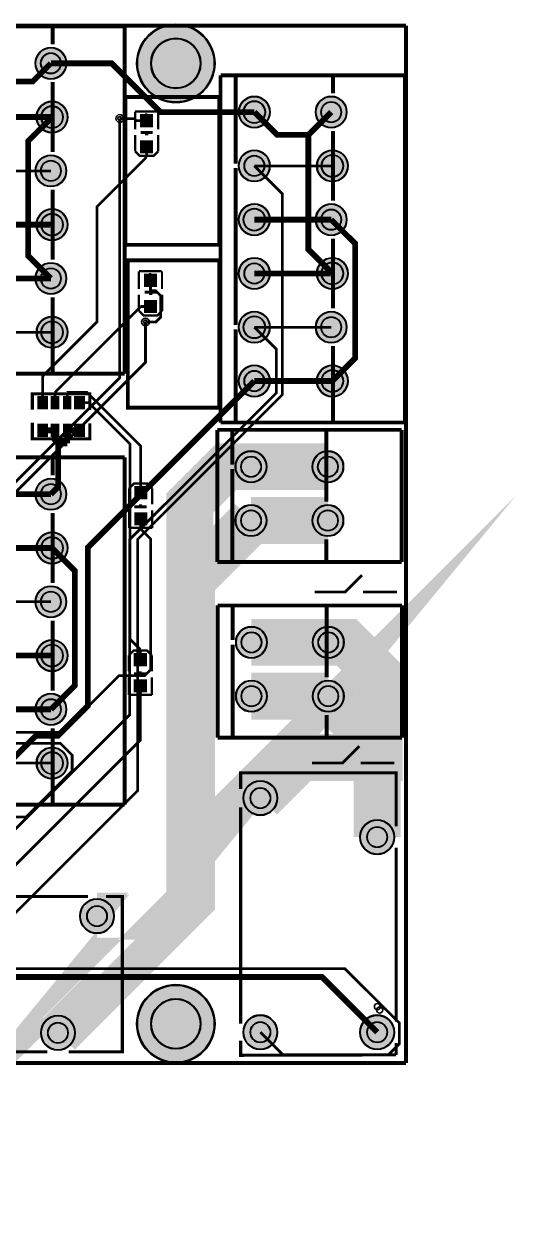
# Model space of a CAD drawing. Header units: millimetres. Extents: x 0.5 to 82.8, y -211.8 to -134.4.
# Drawn here: x 50.8 to 82.8, y -211.8 to -134.4 of the extents above; entities that cross this region are included whole.
import ezdxf

# ---------------------------------------------------------------- set-up
doc = ezdxf.new("R2010")
doc.units = ezdxf.units.MM
for name, color, linetype, true_color in [('BoardOutLine', 7, 'Continuous', 0xff00ff), ('BottomLayer', 7, 'Continuous', 0x0000ff), ('BottomSolderMaskLayer', 7, 'Continuous', 0xaa00ff), ('Document', 7, 'Continuous', 0xffffff), ('Hole', 7, 'Continuous', 0x222222), ('Multi-Layer', 7, 'Continuous', 0xc0c0c0), ('TopLayer', 7, 'Continuous', 0xff0000), ('TopPasteMaskLayer', 7, 'Continuous', 0x808080), ('TopSilkLayer', 7, 'Continuous', 0xffcc00), ('TopSolderMaskLayer', 7, 'Continuous', 0x800080)]:
    doc.layers.add(name, color=color, linetype=linetype, true_color=true_color)

msp = doc.modelspace()

# ---------------------------------------------------------------- hatches: boundary and pattern name
at = {"layer": 'BottomSolderMaskLayer'}
for points in [[(58.12560325120637, -136.97459994919996, 1), (63.22720345440678, -136.97459994919996, 1)], [(51.52349504699026, -136.97002794005596, 1), (53.574295148590465, -136.97002794005596, 1)], [(64.76073152146313, -140.14503429006868, 1), (66.81153162306333, -140.14503429006868, 1)], [(69.76073152146313, -140.14503429006868, 1), (71.81153162306333, -140.14503429006868, 1)], [(51.6035052070103, -140.47015494030995, 1), (53.6543053086105, -140.47015494030995, 1)], [(51.52349504699026, -143.97002794005596, 1), (53.574295148590465, -143.97002794005596, 1)], [(64.76073152146313, -143.64490728981468, 1), (66.81153162306333, -143.64490728981468, 1)], [(69.8407416814834, -143.64516129032268, 1), (71.8915417830836, -143.64516129032268, 1)], [(64.76073152146313, -147.14503429006868, 1), (66.81153162306333, -147.14503429006868, 1)], [(69.76073152146313, -147.14503429006868, 1), (71.81153162306333, -147.14503429006868, 1)], [(51.6035052070103, -147.47015494030995, 1), (53.6543053086105, -147.47015494030995, 1)], [(51.52349504699026, -150.97002794005596, 1), (53.574295148590465, -150.97002794005596, 1)], [(64.76073152146313, -150.64490728981468, 1), (66.81153162306333, -150.64490728981468, 1)], [(69.8407416814834, -150.64516129032268, 1), (71.8915417830836, -150.64516129032268, 1)], [(64.76073152146313, -154.14503429006868, 1), (66.81153162306333, -154.14503429006868, 1)], [(69.76073152146313, -154.14503429006868, 1), (71.81153162306333, -154.14503429006868, 1)], [(51.6035052070103, -154.47015494030995, 1), (53.6543053086105, -154.47015494030995, 1)], [(64.76073152146313, -157.64516129032268, 1), (66.81153162306333, -157.64516129032268, 1)], [(69.8407416814834, -157.64516129032268, 1), (71.8915417830836, -157.64516129032268, 1)], [(64.54686309372636, -163.223266446533, 1), (66.59766319532656, -163.223266446533, 1)], [(69.54686309372613, -163.223266446533, 1), (71.59766319532633, -163.223266446533, 1)], [(51.52349504699026, -165.01168402336805, 1), (53.574295148590465, -165.01168402336805, 1)], [(64.54686309372636, -166.723393446787, 1), (66.59766319532656, -166.723393446787, 1)], [(69.54686309372613, -166.723393446787, 1), (71.59766319532633, -166.723393446787, 1)], [(51.6035052070103, -168.51181102362216, 1), (53.6543053086105, -168.51181102362216, 1)], [(51.52349504699026, -172.01168402336816, 1), (53.574295148590465, -172.01168402336816, 1)], [(64.57226314452618, -174.6532893065787, 1), (66.62306324612638, -174.6532893065787, 1)], [(69.5722631445264, -174.6532893065787, 1), (71.6230632461266, -174.6532893065787, 1)], [(51.6035052070103, -175.51181102362204, 1), (53.6543053086105, -175.51181102362204, 1)], [(64.57226314452618, -178.1534163068327, 1), (66.62306324612638, -178.1534163068327, 1)], [(69.5722631445264, -178.1534163068327, 1), (71.6230632461266, -178.1534163068327, 1)], [(51.52349504699026, -179.01168402336805, 1), (53.574295148590465, -179.01168402336805, 1)], [(51.6035052070103, -182.51181102362204, 1), (53.6543053086105, -182.51181102362204, 1)], [(65.05203835407679, -184.78536957073914, 1), (67.30203835407679, -184.78536957073914, 1)], [(72.65224155448323, -187.32537465074927, 1), (74.90224155448323, -187.32537465074927, 1)], [(54.42491109982211, -192.46609093218206, 1), (56.67491109982211, -192.46609093218206, 1)], [(58.12560325120637, -199.47447294894607, 1), (63.22720345440678, -199.47447294894607, 1)], [(65.05203835407679, -200.02540005080016, 1), (67.30203835407679, -200.02540005080016, 1)], [(72.65224155448323, -200.02540005080016, 1), (74.90224155448323, -200.02540005080016, 1)], [(51.88490601981198, -200.06629413258827, 1), (54.13490601981198, -200.06629413258827, 1)]]:
    msp.add_hatch(color=256, dxfattribs=at).paths.add_polyline_path(points)
at = {"layer": 'Document'}
for points in [[(59.05087630175262, -140.61892303784612), (58.3904749809501, -140.61892303784612), (58.3904749809501, -140.46652273304562), (59.05087630175262, -140.46652273304562)], [(58.67411734823463, -140.8940817881636), (58.67411734823463, -140.23368046736095), (58.82651765303535, -140.23368046736095), (58.82651765303535, -140.8940817881636)], [(58.726085852171764, -142.74782829565663), (58.726085852171764, -142.087426974854), (58.878486156972485, -142.087426974854), (58.878486156972485, -142.74782829565663)], [(59.30487680975352, -151.00754381508773), (58.644475488951, -151.00754381508773), (58.644475488951, -150.85514351028712), (59.30487680975352, -150.85514351028712)], [(58.92811785623576, -151.2827025654052), (58.92811785623576, -150.62230124460257), (59.08051816103648, -150.62230124460257), (59.08051816103648, -151.2827025654052)], [(58.98008636017266, -153.13644907289824), (58.98008636017266, -152.4760477520956), (59.132486664973385, -152.4760477520956), (59.132486664973385, -153.13644907289824)], [(58.44434848869696, -164.56738633477278), (58.44434848869696, -165.2277876555754), (58.29194818389624, -165.2277876555754), (58.29194818389624, -164.56738633477278)], [(58.1195580391161, -166.6962915925833), (58.77995935991862, -166.6962915925833), (58.77995935991862, -166.8486918973839), (58.1195580391161, -166.8486918973839)], [(58.49631699263409, -166.4211328422657), (58.49631699263409, -167.08153416306845), (58.34391668783337, -167.08153416306845), (58.34391668783337, -166.4211328422657)], [(58.418948437896915, -175.43860807721614), (58.418948437896915, -176.0990093980189), (58.26654813309642, -176.0990093980189), (58.26654813309642, -175.43860807721614)], [(58.094157988316056, -177.56751333502666), (58.754559309118804, -177.56751333502666), (58.754559309118804, -177.71991363982738), (58.094157988316056, -177.71991363982738)], [(58.47091694183382, -177.2923545847093), (58.47091694183382, -177.95275590551182), (58.318516637033326, -177.95275590551182), (58.318516637033326, -177.2923545847093)]]:
    msp.add_hatch(color=256, dxfattribs=at).paths.add_polyline_path(points)
at = {"layer": 'Multi-Layer'}
for points in [[(51.548895097790364, -136.97002794005596, 1), (53.548895097790364, -136.97002794005596, 1)], [(64.78613157226323, -140.14503429006868, 1), (66.78613157226323, -140.14503429006868, 1)], [(69.78613157226323, -140.14503429006868, 1), (71.78613157226323, -140.14503429006868, 1)], [(51.6289052578104, -140.47015494030995, 1), (53.6289052578104, -140.47015494030995, 1)], [(51.548895097790364, -143.97002794005596, 1), (53.548895097790364, -143.97002794005596, 1)], [(64.78613157226323, -143.64490728981468, 1), (66.78613157226323, -143.64490728981468, 1)], [(69.8661417322835, -143.64516129032268, 1), (71.8661417322835, -143.64516129032268, 1)], [(64.78613157226323, -147.14503429006868, 1), (66.78613157226323, -147.14503429006868, 1)], [(69.78613157226323, -147.14503429006868, 1), (71.78613157226323, -147.14503429006868, 1)], [(51.6289052578104, -147.47015494030995, 1), (53.6289052578104, -147.47015494030995, 1)], [(51.548895097790364, -150.97002794005596, 1), (53.548895097790364, -150.97002794005596, 1)], [(64.78613157226323, -150.64490728981468, 1), (66.78613157226323, -150.64490728981468, 1)], [(69.8661417322835, -150.64516129032268, 1), (71.8661417322835, -150.64516129032268, 1)], [(64.78613157226323, -154.14503429006868, 1), (66.78613157226323, -154.14503429006868, 1)], [(69.78613157226323, -154.14503429006868, 1), (71.78613157226323, -154.14503429006868, 1)], [(51.6289052578104, -154.47015494030995, 1), (53.6289052578104, -154.47015494030995, 1)], [(64.78613157226323, -157.64516129032268, 1), (66.78613157226323, -157.64516129032268, 1)], [(69.8661417322835, -157.64516129032268, 1), (71.8661417322835, -157.64516129032268, 1)], [(64.57226314452646, -163.223266446533, 1), (66.57226314452646, -163.223266446533, 1)], [(69.57226314452623, -163.223266446533, 1), (71.57226314452623, -163.223266446533, 1)], [(51.548895097790364, -165.01168402336805, 1), (53.548895097790364, -165.01168402336805, 1)], [(64.57226314452646, -166.723393446787, 1), (66.57226314452646, -166.723393446787, 1)], [(69.57226314452623, -166.723393446787, 1), (71.57226314452623, -166.723393446787, 1)], [(51.6289052578104, -168.51181102362216, 1), (53.6289052578104, -168.51181102362216, 1)], [(51.548895097790364, -172.01168402336816, 1), (53.548895097790364, -172.01168402336816, 1)], [(64.59766319532628, -174.6532893065787, 1), (66.59766319532628, -174.6532893065787, 1)], [(69.5976631953265, -174.6532893065787, 1), (71.5976631953265, -174.6532893065787, 1)], [(51.6289052578104, -175.51181102362204, 1), (53.6289052578104, -175.51181102362204, 1)], [(64.59766319532628, -178.1534163068327, 1), (66.59766319532628, -178.1534163068327, 1)], [(69.5976631953265, -178.1534163068327, 1), (71.5976631953265, -178.1534163068327, 1)], [(51.548895097790364, -179.01168402336805, 1), (53.548895097790364, -179.01168402336805, 1)], [(51.6289052578104, -182.51181102362204, 1), (53.6289052578104, -182.51181102362204, 1)], [(65.07703835407679, -184.78536957073914, 1), (67.27703835407678, -184.78536957073914, 1)], [(72.67724155448323, -187.32537465074927, 1), (74.87724155448322, -187.32537465074927, 1)], [(54.44991109982211, -192.46609093218206, 1), (56.64991109982211, -192.46609093218206, 1)], [(65.07703835407679, -200.02540005080016, 1), (67.27703835407678, -200.02540005080016, 1)], [(72.67724155448323, -200.02540005080016, 1), (74.87724155448322, -200.02540005080016, 1)], [(51.90990601981198, -200.06629413258827, 1), (54.10990601981198, -200.06629413258827, 1)]]:
    msp.add_hatch(color=256, dxfattribs=at).paths.add_polyline_path(points)
at = {"layer": 'TopLayer'}
for points in [[(59.17571755143513, -141.1035814071629), (58.37571755143517, -141.1035814071629), (58.37571755143517, -140.30358140716282), (59.17571755143513, -140.30358140716282)], [(59.17571755143513, -142.80538481076974), (58.37571755143517, -142.80538481076974), (58.37571755143517, -142.00538481076978), (59.17571755143513, -142.00538481076978)], [(59.42971805943603, -151.4922021844044), (58.6297180594363, -151.4922021844044), (58.6297180594363, -150.69220218440444), (59.42971805943603, -150.69220218440444)], [(59.42971805943603, -153.19400558801124), (58.6297180594363, -153.19400558801124), (58.6297180594363, -152.39400558801117), (59.42971805943603, -152.39400558801117)], [(51.68821437642873, -158.65415290830583), (52.338201676403514, -158.65415290830583), (52.338201676403514, -159.4541529083059), (51.68821437642873, -159.4541529083059)], [(52.56304292608593, -158.65415290830583), (53.06306832613677, -158.65415290830583), (53.06306832613677, -159.4541529083059), (52.56304292608593, -159.4541529083059)], [(53.363144526289034, -158.65415290830583), (53.86316992633988, -158.65415290830583), (53.86316992633988, -159.4541529083059), (53.363144526289034, -159.4541529083059)], [(54.08801117602229, -158.65415290830583), (54.73799847599685, -158.65415290830583), (54.73799847599685, -159.4541529083059), (54.08801117602229, -159.4541529083059)], [(51.68821437642873, -160.45410210820432), (52.338201676403514, -160.45410210820432), (52.338201676403514, -161.25410210820428), (51.68821437642873, -161.25410210820428)], [(52.56304292608593, -160.45410210820432), (53.06306832613677, -160.45410210820432), (53.06306832613677, -161.25410210820428), (52.56304292608593, -161.25410210820428)], [(53.363144526289034, -160.45410210820432), (53.86316992633988, -160.45410210820432), (53.86316992633988, -161.25410210820428), (53.363144526289034, -161.25410210820428)], [(54.08801117602229, -160.45410210820432), (54.73799847599685, -160.45410210820432), (54.73799847599685, -161.25410210820428), (54.08801117602229, -161.25410210820428)], [(57.994716789433596, -164.50982981965979), (58.79471678943355, -164.50982981965979), (58.79471678943355, -165.30982981965963), (57.994716789433596, -165.30982981965963)], [(57.994716789433596, -166.21163322326652), (58.79471678943355, -166.21163322326652), (58.79471678943355, -167.01163322326659), (57.994716789433596, -167.01163322326659)], [(57.96931673863355, -175.38105156210315), (58.769316738633506, -175.38105156210315), (58.769316738633506, -176.18105156210322), (57.96931673863355, -176.18105156210322)], [(57.96931673863355, -177.08285496571), (58.769316738633506, -177.08285496571), (58.769316738633506, -177.88285496570995), (57.96931673863355, -177.88285496570995)]]:
    msp.add_hatch(color=256, dxfattribs=at).paths.add_polyline_path(points)
at = {"layer": 'TopPasteMaskLayer'}
for points in [[(59.17571755143513, -141.1035814071629), (58.37571755143517, -141.1035814071629), (58.37571755143517, -140.30358140716282), (59.17571755143513, -140.30358140716282)], [(59.17571755143513, -142.80538481076974), (58.37571755143517, -142.80538481076974), (58.37571755143517, -142.00538481076978), (59.17571755143513, -142.00538481076978)], [(59.42971805943603, -151.4922021844044), (58.6297180594363, -151.4922021844044), (58.6297180594363, -150.69220218440444), (59.42971805943603, -150.69220218440444)], [(59.42971805943603, -153.19400558801124), (58.6297180594363, -153.19400558801124), (58.6297180594363, -152.39400558801117), (59.42971805943603, -152.39400558801117)], [(51.68821437642873, -158.65415290830583), (52.338201676403514, -158.65415290830583), (52.338201676403514, -159.4541529083059), (51.68821437642873, -159.4541529083059)], [(52.56304292608593, -158.65415290830583), (53.06306832613677, -158.65415290830583), (53.06306832613677, -159.4541529083059), (52.56304292608593, -159.4541529083059)], [(53.363144526289034, -158.65415290830583), (53.86316992633988, -158.65415290830583), (53.86316992633988, -159.4541529083059), (53.363144526289034, -159.4541529083059)], [(54.08801117602229, -158.65415290830583), (54.73799847599685, -158.65415290830583), (54.73799847599685, -159.4541529083059), (54.08801117602229, -159.4541529083059)], [(51.68821437642873, -160.45410210820432), (52.338201676403514, -160.45410210820432), (52.338201676403514, -161.25410210820428), (51.68821437642873, -161.25410210820428)], [(52.56304292608593, -160.45410210820432), (53.06306832613677, -160.45410210820432), (53.06306832613677, -161.25410210820428), (52.56304292608593, -161.25410210820428)], [(53.363144526289034, -160.45410210820432), (53.86316992633988, -160.45410210820432), (53.86316992633988, -161.25410210820428), (53.363144526289034, -161.25410210820428)], [(54.08801117602229, -160.45410210820432), (54.73799847599685, -160.45410210820432), (54.73799847599685, -161.25410210820428), (54.08801117602229, -161.25410210820428)], [(57.994716789433596, -164.50982981965979), (58.79471678943355, -164.50982981965979), (58.79471678943355, -165.30982981965963), (57.994716789433596, -165.30982981965963)], [(57.994716789433596, -166.21163322326652), (58.79471678943355, -166.21163322326652), (58.79471678943355, -167.01163322326659), (57.994716789433596, -167.01163322326659)], [(57.96931673863355, -175.38105156210315), (58.769316738633506, -175.38105156210315), (58.769316738633506, -176.18105156210322), (57.96931673863355, -176.18105156210322)], [(57.96931673863355, -177.08285496571), (58.769316738633506, -177.08285496571), (58.769316738633506, -177.88285496570995), (57.96931673863355, -177.88285496570995)]]:
    msp.add_hatch(color=256, dxfattribs=at).paths.add_polyline_path(points)
at = {"layer": 'TopSolderMaskLayer'}
for points in [[(58.12560325120637, -136.97459994919996, 1), (63.22720345440678, -136.97459994919996, 1)], [(51.52349504699026, -136.97002794005596, 1), (53.574295148590465, -136.97002794005596, 1)], [(64.76073152146313, -140.14503429006868, 1), (66.81153162306333, -140.14503429006868, 1)], [(69.76073152146313, -140.14503429006868, 1), (71.81153162306333, -140.14503429006868, 1)], [(51.6035052070103, -140.47015494030995, 1), (53.6543053086105, -140.47015494030995, 1)], [(59.2011176022354, -141.12898145796305), (58.3503175006349, -141.12898145796305), (58.3503175006349, -140.27818135636278), (59.2011176022354, -140.27818135636278)], [(59.2011176022354, -142.83078486156978), (58.3503175006349, -142.83078486156978), (58.3503175006349, -141.97998475996962), (59.2011176022354, -141.97998475996962)], [(51.52349504699026, -143.97002794005596, 1), (53.574295148590465, -143.97002794005596, 1)], [(64.76073152146313, -143.64490728981468, 1), (66.81153162306333, -143.64490728981468, 1)], [(69.8407416814834, -143.64516129032268, 1), (71.8915417830836, -143.64516129032268, 1)], [(64.76073152146313, -147.14503429006868, 1), (66.81153162306333, -147.14503429006868, 1)], [(69.76073152146313, -147.14503429006868, 1), (71.81153162306333, -147.14503429006868, 1)], [(51.6035052070103, -147.47015494030995, 1), (53.6543053086105, -147.47015494030995, 1)], [(51.52349504699026, -150.97002794005596, 1), (53.574295148590465, -150.97002794005596, 1)], [(64.76073152146313, -150.64490728981468, 1), (66.81153162306333, -150.64490728981468, 1)], [(69.8407416814834, -150.64516129032268, 1), (71.8915417830836, -150.64516129032268, 1)], [(59.4551181102363, -151.51760223520444), (58.60431800863603, -151.51760223520444), (58.60431800863603, -150.6668021336044), (59.4551181102363, -150.6668021336044)], [(59.4551181102363, -153.2194056388114), (58.60431800863603, -153.2194056388114), (58.60431800863603, -152.36860553721112), (59.4551181102363, -152.36860553721112)], [(64.76073152146313, -154.14503429006868, 1), (66.81153162306333, -154.14503429006868, 1)], [(69.76073152146313, -154.14503429006868, 1), (71.81153162306333, -154.14503429006868, 1)], [(51.6035052070103, -154.47015494030995, 1), (53.6543053086105, -154.47015494030995, 1)], [(64.76073152146313, -157.64516129032268, 1), (66.81153162306333, -157.64516129032268, 1)], [(69.8407416814834, -157.64516129032268, 1), (71.8915417830836, -157.64516129032268, 1)], [(51.66281531816708, -158.62875608331865), (52.36360073466517, -158.62875608331865), (52.36360073466517, -159.47955618491892), (51.66281531816708, -159.47955618491892)], [(52.53764158496051, -158.62875608331865), (53.08846966726196, -158.62875608331865), (53.08846966726196, -159.47955618491892), (52.53764158496051, -159.47955618491892)], [(53.33774318516362, -158.62875608331865), (53.88857126746507, -158.62875608331865), (53.88857126746507, -159.47955618491892), (53.33774318516362, -159.47955618491892)], [(54.06261211776064, -158.62875608331865), (54.76339753425873, -158.62875608331865), (54.76339753425873, -159.47955618491892), (54.06261211776064, -159.47955618491892)], [(51.66281531816708, -160.42869560577833), (52.36360073466517, -160.42869560577833), (52.36360073466517, -161.2794957073786), (51.66281531816708, -161.2794957073786)], [(52.53764158496051, -160.42869560577833), (53.08846966726196, -160.42869560577833), (53.08846966726196, -161.2794957073786), (52.53764158496051, -161.2794957073786)], [(53.33774318516362, -160.42869560577833), (53.88857126746507, -160.42869560577833), (53.88857126746507, -161.2794957073786), (53.33774318516362, -161.2794957073786)], [(54.06261211776064, -160.42869560577833), (54.76339753425873, -160.42869560577833), (54.76339753425873, -161.2794957073786), (54.06261211776064, -161.2794957073786)], [(64.54686309372636, -163.223266446533, 1), (66.59766319532656, -163.223266446533, 1)], [(69.54686309372613, -163.223266446533, 1), (71.59766319532633, -163.223266446533, 1)], [(51.52349504699026, -165.01168402336805, 1), (53.574295148590465, -165.01168402336805, 1)], [(57.96931673863355, -164.48442976885963), (58.82011684023382, -164.48442976885963), (58.82011684023382, -165.33522987045978), (57.96931673863355, -165.33522987045978)], [(57.96931673863355, -166.18623317246647), (58.82011684023382, -166.18623317246647), (58.82011684023382, -167.03703327406663), (57.96931673863355, -167.03703327406663)], [(64.54686309372636, -166.723393446787, 1), (66.59766319532656, -166.723393446787, 1)], [(69.54686309372613, -166.723393446787, 1), (71.59766319532633, -166.723393446787, 1)], [(51.6035052070103, -168.51181102362216, 1), (53.6543053086105, -168.51181102362216, 1)], [(51.52349504699026, -172.01168402336816, 1), (53.574295148590465, -172.01168402336816, 1)], [(64.57226314452618, -174.6532893065787, 1), (66.62306324612638, -174.6532893065787, 1)], [(69.5722631445264, -174.6532893065787, 1), (71.6230632461266, -174.6532893065787, 1)], [(51.6035052070103, -175.51181102362204, 1), (53.6543053086105, -175.51181102362204, 1)], [(57.94391668783328, -175.3556515113031), (58.79471678943355, -175.3556515113031), (58.79471678943355, -176.20645161290327), (57.94391668783328, -176.20645161290327)], [(57.94391668783328, -177.05745491490995), (58.79471678943355, -177.05745491490995), (58.79471678943355, -177.90825501651), (57.94391668783328, -177.90825501651)], [(64.57226314452618, -178.1534163068327, 1), (66.62306324612638, -178.1534163068327, 1)], [(69.5722631445264, -178.1534163068327, 1), (71.6230632461266, -178.1534163068327, 1)], [(51.52349504699026, -179.01168402336805, 1), (53.574295148590465, -179.01168402336805, 1)], [(51.6035052070103, -182.51181102362204, 1), (53.6543053086105, -182.51181102362204, 1)], [(65.05203835407679, -184.78536957073914, 1), (67.30203835407679, -184.78536957073914, 1)], [(72.65224155448323, -187.32537465074927, 1), (74.90224155448323, -187.32537465074927, 1)], [(54.42491109982211, -192.46609093218206, 1), (56.67491109982211, -192.46609093218206, 1)], [(58.12560325120637, -199.47447294894607, 1), (63.22720345440678, -199.47447294894607, 1)], [(65.05203835407679, -200.02540005080016, 1), (67.30203835407679, -200.02540005080016, 1)], [(72.65224155448323, -200.02540005080016, 1), (74.90224155448323, -200.02540005080016, 1)], [(51.88490601981198, -200.06629413258827, 1), (54.13490601981198, -200.06629413258827, 1)]]:
    msp.add_hatch(color=256, dxfattribs=at).paths.add_polyline_path(points)

# ---------------------------------------------------------------- linework, layer by layer
at = {"layer": 'BoardOutLine', "const_width": 0.25400050800101603}
for points in [[(75.65087630175253, -134.52532385064785), (0.6508763017526462, -134.52532385064785)], [(75.65087630175253, -202.02532385064785), (75.65087630175253, -134.52532385064785)], [(0.6508763017526462, -202.02532385064785), (75.65087630175253, -202.02532385064785)]]:
    msp.add_lwpolyline(points, dxfattribs=at)
at = {"layer": 'BottomLayer'}
for points, const_width in [([(52.54876809753614, -136.97007874015765), (51.36233172466336, -138.1565151130303), (49.16929133858275, -138.1565151130303)], 0.38100076200152405), ([(65.78600457200923, -140.14508509017026), (67.26733553467125, -141.62641605283216), (69.30467360934722, -141.62641605283216)], 0.38100076200152405), ([(70.78600457200923, -140.14508509017026), (69.30467360934722, -141.62641605283216)], 0.38100076200152405), ([(34.82893065786129, -188.3183134366269), (40.64935229870457, -182.49789179578363), (40.64935229870457, -176.5171958343917), (40.441325882651654, -176.3091694183389), (40.441325882651654, -173.9119126238254), (42.96634493268971, -171.38689357378723), (42.96634493268971, -171.18369316738642), (47.73698247396487, -166.41305562611137), (48.05473710947422, -166.41305562611137), (57.03263906527832, -157.4351536703074), (57.03263906527832, -140.56545593091187)], 0.17780035560071122), ([(52.54876809753614, -150.97007874015753), (51.06769113538235, -149.48900177800363), (51.06769113538235, -142.03129286258581), (52.628778257556405, -140.47020574041153)], 0.38100076200152405), ([(69.30467360934722, -141.62641605283216), (69.30467360934722, -149.0838709677421), (70.8660147320295, -150.64521209042425)], 0.38100076200152405), ([(65.78600457200923, -143.64495808991626), (67.60896621793245, -145.46791973583947), (67.60896621793245, -158.5364998729998), (58.20053340106688, -167.94493268986548), (58.20053340106688, -184.30129540259088), (40.9627889255778, -201.53903987807996), (39.71107442214884, -201.53903987807996), (37.43472186944382, -199.2626873253747), (37.43472186944382, -198.71912623825267), (35.86550673101351, -197.14991109982236), (35.39230378460752, -197.14991109982236)], 0.17780035560071122), ([(70.8660147320295, -157.64521209042425), (72.34734569469151, -156.16388112776235), (72.34734569469151, -148.70642621285242), (70.78600457200923, -147.14508509017026)], 0.38100076200152405), ([(58.70497840995699, -153.80675641351297), (58.70497840995699, -156.43388366776742), (49.435737871475794, -165.7031242062485), (49.435737871475794, -179.08285496571), (47.75120650241297, -180.7673863347727), (47.295021590043234, -180.7673863347727), (44.80937261874533, -183.25303530607073), (44.80937261874533, -186.1379730759462), (41.197993395986714, -189.7493522987046), (41.197993395986714, -190.73893827787663), (41.73418846837694, -191.27513335026686), (41.73418846837694, -195.60736601473207), (38.962026924053816, -198.3795275590552)], 0.17780035560071122), ([(65.78600457200923, -154.14508509017026), (67.20993141986287, -155.5690119380239), (67.20993141986287, -158.4298196596393), (57.671958343916685, -167.9677927355856), (57.671958343916685, -179.3749555499112), (47.64503429006845, -189.4018796037593)], 0.17780035560071122), ([(65.78600457200923, -157.64521209042425), (54.95008890017789, -168.4811277622556), (54.95008890017789, -178.78034036068084), (53.00876301752601, -180.7216662433326), (51.57543815087638, -180.7216662433326), (42.00368300736591, -190.29342138684285)], 0.38100076200152405), ([(53.03530607061225, -200.07620015240025), (61.696723393446746, -191.41478282956575), (61.696723393446746, -170.6350012700026), (65.59817119634249, -166.73355346710696)], 3.0480060960121924), ([(55.41541783083562, -197.69626619253233), (61.69685039370074, -191.4148336296672), (61.69685039370074, -170.63505207010417), (65.59829819659649, -166.73360426720853)], 2.7940055880111765), ([(65.57213614427246, -166.723393446787), (70.57213614427224, -166.723393446787)], 3.0480060960121924), ([(65.57213614427246, -166.72344424688856), (65.60845821691646, -166.72344424688856)], 2.7940055880111765), ([(65.60845821691646, -166.72344424688856), (65.59829819659649, -166.73360426720853)], 2.7940055880111765), ([(65.60845821691646, -166.72344424688856), (70.57213614427224, -166.72344424688856)], 2.7940055880111765), ([(52.54876809753614, -179.01173482346974), (54.10375920751858, -177.45674371348753), (54.10375920751858, -169.98684277368557), (52.628778257556405, -168.51186182372373)], 0.38100076200152405), ([(70.59753619507251, -174.6532893065787), (65.59753619507228, -174.6532893065787)], 3.0480060960121924), ([(70.59753619507251, -174.65334010668028), (65.59753619507228, -174.65334010668028)], 2.7940055880111765), ([(70.59753619507251, -174.6532893065787), (71.78308356616708, -174.6532893065787), (73.91414782829565, -176.78435356870716), (73.91414782829565, -182.1437642875286), (68.81864363728732, -182.1437642875286), (66.17703835407679, -184.78536957073914)], 3.0480060960121924), ([(70.59753619507251, -174.65334010668028), (71.78321056642108, -174.65334010668028), (73.91427482854965, -176.78440436880885), (73.91427482854965, -182.1438150876303), (68.81877063754132, -182.1438150876303), (66.17716535433078, -184.78542037084082)], 2.7940055880111765), ([(53.03543307086625, -200.07625095250194), (55.41541783083562, -197.69626619253233)], 2.7940055880111765), ([(55.41541783083562, -197.69626619253233), (55.3801117602236, -197.69626619253233), (54.13042926085859, -198.94594869189757)], 2.7940055880111765), ([(54.13042926085859, -198.94594869189757), (53.010033020065976, -200.06634493268973)], 2.7940055880111765)]:
    msp.add_lwpolyline(points, dxfattribs=dict(at, const_width=const_width))
at = {"layer": 'BottomSolderMaskLayer'}
for centre, radius in [((60.676403352806574, -136.97459994919996), 2.550800101600203), ((60.6753873507746, -136.97459994919996), 1.63251206502413), ((52.548895097790364, -136.97002794005596), 1.0254000508001015), ((52.54881889763783, -136.97002794005596), 0.6665230556267565), ((65.78613157226323, -140.14503429006868), 1.0254000508001015), ((70.78613157226323, -140.14503429006868), 1.0254000508001015), ((52.6289052578104, -140.47015494030995), 1.0254000508001015), ((52.62885445770894, -140.47007874015753), 0.7177800355600712), ((65.78613157226323, -140.14508509017026), 0.7177800355600712), ((70.78610617221238, -140.14503429006868), 0.6665230556267565), ((52.548895097790364, -143.97002794005596), 1.0254000508001015), ((65.78613157226323, -143.64490728981468), 1.0254000508001015), ((65.78610617221238, -143.64503429006857), 0.6665230556267565), ((70.8661417322835, -143.64516129032268), 1.0254000508001015), ((70.8661417322835, -143.64508509017026), 0.7177800355600712), ((52.54881889763783, -143.9700533401068), 0.6665230556267565), ((65.78613157226323, -147.14503429006868), 1.0254000508001015), ((70.78613157226323, -147.14503429006868), 1.0254000508001015), ((52.6289052578104, -147.47015494030995), 1.0254000508001015), ((52.62885445770894, -147.47010414020838), 0.7177800355600712), ((65.78613157226323, -147.1451104902211), 0.7177800355600712), ((70.78610617221238, -147.14505969011952), 0.6665230556267565), ((52.548895097790364, -150.97002794005596), 1.0254000508001015), ((65.78613157226323, -150.64490728981468), 1.0254000508001015), ((65.78610617221238, -150.6450596901194), 0.6665230556267565), ((70.8661417322835, -150.64516129032268), 1.0254000508001015), ((70.8661417322835, -150.6451104902211), 0.7177800355600712), ((52.54881889763783, -150.9700533401067), 0.6665230556267565), ((65.78613157226323, -154.14503429006868), 1.0254000508001015), ((70.78613157226323, -154.14503429006868), 1.0254000508001015), ((52.6289052578104, -154.47015494030995), 1.0254000508001015), ((52.62885445770894, -154.47012954025922), 0.7177800355600712), ((65.78613157226323, -154.145110490221), 0.7177800355600712), ((70.78610617221238, -154.1450596901194), 0.6665230556267565), ((65.78613157226323, -157.64516129032268), 1.0254000508001015), ((65.78610617221238, -157.64508509017026), 0.6665230556267565), ((70.8661417322835, -157.64516129032268), 1.0254000508001015), ((70.8661417322835, -157.64513589027194), 0.7177800355600712), ((65.57226314452646, -163.223266446533), 1.0254000508001015), ((70.57226314452623, -163.223266446533), 1.0254000508001015), ((65.57213614427246, -163.223266446533), 0.6665230556267565), ((70.57213614427224, -163.223266446533), 0.6665230556267565), ((52.548895097790364, -165.01168402336805), 1.0254000508001015), ((52.54886969773952, -165.01165862331732), 0.6665230556267565), ((65.57226314452646, -166.723393446787), 1.0254000508001015), ((65.57213614427246, -166.72329184658372), 0.6665230556267565), ((70.57226314452623, -166.723393446787), 1.0254000508001015), ((70.57213614427224, -166.72329184658372), 0.6665230556267565), ((52.6289052578104, -168.51181102362216), 1.0254000508001015), ((52.6289052578104, -168.511709423419), 0.7177800355600712), ((52.548895097790364, -172.01168402336816), 1.0254000508001015), ((52.54886969773952, -172.01168402336816), 0.6665230556267565), ((65.59766319532628, -174.6532893065787), 1.0254000508001015), ((65.59753619507228, -174.6532893065787), 0.6665230556267565), ((70.5976631953265, -174.6532893065787), 1.0254000508001015), ((70.59753619507251, -174.6532893065787), 0.6665230556267565), ((52.6289052578104, -175.51181102362204), 1.0254000508001015), ((52.6289052578104, -175.51173482346974), 0.7177800355600712), ((65.59766319532628, -178.1534163068327), 1.0254000508001015), ((70.5976631953265, -178.1534163068327), 1.0254000508001015), ((52.548895097790364, -179.01168402336805), 1.0254000508001015), ((65.59753619507228, -178.15331470662943), 0.6665230556267565), ((70.59753619507251, -178.15331470662943), 0.6665230556267565), ((52.54886969773952, -179.01168402336805), 0.6665230556267565), ((52.6289052578104, -182.51181102362204), 1.0254000508001015), ((52.6289052578104, -182.51176022352058), 0.7177800355600712), ((66.17703835407679, -184.78536957073914), 1.125), ((66.17713995427994, -184.78536957073914), 0.6647857159350683), ((73.77724155448323, -187.32537465074927), 1.125), ((73.77713995428007, -187.32537465074927), 0.6647857159350683), ((55.54991109982211, -192.46609093218206), 1.125), ((55.54991109982211, -192.4661925323852), 0.6647857159350683), ((60.676403352806574, -199.47447294894607), 2.550800101600203), ((60.6753873507746, -199.47459994920007), 1.63251206502413), ((66.17703835407679, -200.02540005080016), 1.125), ((73.77724155448323, -200.02540005080016), 1.125), ((53.00990601981198, -200.06629413258827), 1.125), ((53.00990601981198, -200.06619253238512), 0.6647857159350683), ((66.17713995427994, -200.02540005080016), 0.6647857159350683), ((73.77713995428007, -200.02540005080016), 0.6647857159350683)]:
    msp.add_circle(centre, radius, dxfattribs=at)
at = {"layer": 'Document'}
msp.add_circle((73.94716789433573, -198.5753111506225), 0.19989839979679963, dxfattribs=at)
at = {"layer": 'Hole'}
for centre in [(57.03276606553209, -140.5654051308103), (58.70510541021099, -153.80670561341128)]:
    msp.add_circle(centre, 0.12700025400050802, dxfattribs=at)
at = {"layer": 'Multi-Layer'}
for centre, radius in [((60.676403352806574, -136.97459994919996), 2.5), ((60.6753873507746, -136.97459994919996), 1.6), ((52.548895097790364, -136.97002794005596), 1), ((52.54881889763783, -136.97002794005596), 0.6500127000254001), ((65.78613157226323, -140.14503429006868), 1), ((70.78613157226323, -140.14503429006868), 1), ((52.6289052578104, -140.47015494030995), 1), ((52.62885445770894, -140.47007874015753), 0.7000000000000001), ((65.78613157226323, -140.14508509017026), 0.7000000000000001), ((70.78610617221238, -140.14503429006868), 0.6500127000254001), ((57.03276606553209, -140.5654051308103), 0.25400050800101603), ((52.548895097790364, -143.97002794005596), 1), ((65.78613157226323, -143.64490728981468), 1), ((65.78610617221238, -143.64503429006857), 0.6500127000254001), ((70.8661417322835, -143.64516129032268), 1), ((70.8661417322835, -143.64508509017026), 0.7000000000000001), ((52.54881889763783, -143.9700533401068), 0.6500127000254001), ((65.78613157226323, -147.14503429006868), 1), ((70.78613157226323, -147.14503429006868), 1), ((52.6289052578104, -147.47015494030995), 1), ((52.62885445770894, -147.47010414020838), 0.7000000000000001), ((65.78613157226323, -147.1451104902211), 0.7000000000000001), ((70.78610617221238, -147.14505969011952), 0.6500127000254001), ((52.548895097790364, -150.97002794005596), 1), ((65.78613157226323, -150.64490728981468), 1), ((65.78610617221238, -150.6450596901194), 0.6500127000254001), ((70.8661417322835, -150.64516129032268), 1), ((70.8661417322835, -150.6451104902211), 0.7000000000000001), ((52.54881889763783, -150.9700533401067), 0.6500127000254001), ((65.78613157226323, -154.14503429006868), 1), ((70.78613157226323, -154.14503429006868), 1), ((52.6289052578104, -154.47015494030995), 1), ((52.62885445770894, -154.47012954025922), 0.7000000000000001), ((58.70510541021099, -153.80670561341128), 0.25400050800101603), ((65.78613157226323, -154.145110490221), 0.7000000000000001), ((70.78610617221238, -154.1450596901194), 0.6500127000254001), ((65.78613157226323, -157.64516129032268), 1), ((65.78610617221238, -157.64508509017026), 0.6500127000254001), ((70.8661417322835, -157.64516129032268), 1), ((70.8661417322835, -157.64513589027194), 0.7000000000000001), ((65.57226314452646, -163.223266446533), 1), ((70.57226314452623, -163.223266446533), 1), ((65.57213614427246, -163.223266446533), 0.6500127000254001), ((70.57213614427224, -163.223266446533), 0.6500127000254001), ((52.548895097790364, -165.01168402336805), 1), ((52.54886969773952, -165.01165862331732), 0.6500127000254001), ((65.57226314452646, -166.723393446787), 1), ((65.57213614427246, -166.72329184658372), 0.6500127000254001), ((70.57226314452623, -166.723393446787), 1), ((70.57213614427224, -166.72329184658372), 0.6500127000254001), ((52.6289052578104, -168.51181102362216), 1), ((52.6289052578104, -168.511709423419), 0.7000000000000001), ((52.548895097790364, -172.01168402336816), 1), ((52.54886969773952, -172.01168402336816), 0.6500127000254001), ((65.59766319532628, -174.6532893065787), 1), ((65.59753619507228, -174.6532893065787), 0.6500127000254001), ((70.5976631953265, -174.6532893065787), 1), ((70.59753619507251, -174.6532893065787), 0.6500127000254001), ((52.6289052578104, -175.51181102362204), 1), ((52.6289052578104, -175.51173482346974), 0.7000000000000001), ((65.59766319532628, -178.1534163068327), 1), ((70.5976631953265, -178.1534163068327), 1), ((52.548895097790364, -179.01168402336805), 1), ((65.59753619507228, -178.15331470662943), 0.6500127000254001), ((70.59753619507251, -178.15331470662943), 0.6500127000254001), ((52.54886969773952, -179.01168402336805), 0.6500127000254001), ((52.6289052578104, -182.51181102362204), 1), ((52.6289052578104, -182.51176022352058), 0.7000000000000001), ((66.17703835407679, -184.78536957073914), 1.1), ((66.17713995427994, -184.78536957073914), 0.6500127000254001), ((73.77724155448323, -187.32537465074927), 1.1), ((73.77713995428007, -187.32537465074927), 0.6500127000254001), ((55.54991109982211, -192.46609093218206), 1.1), ((55.54991109982211, -192.4661925323852), 0.6500127000254001), ((60.676403352806574, -199.47447294894607), 2.5), ((60.6753873507746, -199.47459994920007), 1.6), ((66.17703835407679, -200.02540005080016), 1.1), ((73.77724155448323, -200.02540005080016), 1.1), ((53.00990601981198, -200.06629413258827), 1.1), ((53.00990601981198, -200.06619253238512), 0.6500127000254001), ((66.17713995427994, -200.02540005080016), 0.6500127000254001), ((73.77713995428007, -200.02540005080016), 0.6500127000254001)]:
    msp.add_circle(centre, radius, dxfattribs=at)
at = {"layer": 'TopLayer'}
for points, const_width in [([(65.78600457200923, -140.14508509017026), (59.681864363728664, -140.14508509017026), (56.506858013716055, -136.97007874015765), (52.54876809753614, -136.97007874015765)], 0.38100076200152405), ([(52.628778257556405, -140.47020574041153), (52.62852425704864, -140.46995173990354), (47.54876809753614, -140.46995173990354)], 0.38100076200152405), ([(57.03263906527832, -140.56545593091187), (57.97066294132583, -140.56545593091187), (58.10883921767868, -140.7036322072645)], 0.17780035560071122), ([(58.77584455168903, -140.7036322072645), (58.10883921767868, -140.7036322072645)], 0.17780035560071122), ([(58.77584455168903, -142.40543561087134), (58.77584455168903, -143.07244094488192)], 0.17780035560071122), ([(52.01333502667012, -159.0541529083058), (52.01333502667012, -157.32898145796298), (55.543434086868274, -153.79888239776483), (55.543434086868274, -146.3048514097029), (58.77584455168903, -143.07244094488192)], 0.17780035560071122), ([(47.54876809753614, -143.97007874015753), (52.54876809753614, -143.97007874015753)], 0.17780035560071122), ([(65.78600457200923, -143.64495808991626), (70.8657607315215, -143.64495808991626), (70.8660147320295, -143.64521209042425)], 0.17780035560071122), ([(70.78600457200923, -147.14508509017026), (65.78600457200923, -147.14508509017026)], 0.38100076200152405), ([(47.54876809753614, -147.46995173990354), (52.62852425704864, -147.46995173990354), (52.628778257556405, -147.47020574041153)], 0.38100076200152405), ([(52.54876809753614, -150.97007874015753), (47.54876809753614, -150.97007874015753)], 0.38100076200152405), ([(65.78600457200923, -150.64495808991626), (70.8657607315215, -150.64495808991626), (70.8660147320295, -150.64521209042425)], 0.38100076200152405), ([(59.02984505969016, -151.7592583185167), (59.36334772669534, -151.7592583185167), (59.6986283972567, -152.09453898907816), (59.6986283972567, -153.48163576327158), (59.37350774701554, -153.80675641351297), (58.70497840995699, -153.80675641351297)], 0.17780035560071122), ([(59.02984505969016, -151.092252984506), (59.02984505969016, -151.7592583185167)], 0.17780035560071122), ([(52.81318262636546, -158.38714757429523), (58.36283972567958, -152.837490474981), (58.36283972567958, -152.79405638811284)], 0.17780035560071122), ([(59.02984505969016, -152.79405638811284), (58.36283972567958, -152.79405638811284)], 0.17780035560071122), ([(52.628778257556405, -154.47020574041153), (47.54876809753614, -154.47020574041153)], 0.17780035560071122), ([(70.78600457200923, -154.14508509017026), (65.78600457200923, -154.14508509017026)], 0.17780035560071122), ([(65.78600457200923, -157.64521209042425), (70.8660147320295, -157.64521209042425)], 0.38100076200152405), ([(52.81318262636546, -159.0541529083058), (52.81318262636546, -158.38714757429523)], 0.17780035560071122), ([(53.61328422656857, -158.38714757429523), (53.61506223012452, -158.38536957073927), (54.90335280670547, -158.38536957073927), (58.39484378968746, -161.87686055372126), (58.39484378968746, -164.90988061976134)], 0.17780035560071122), ([(53.61328422656857, -159.0541529083058), (53.61328422656857, -158.38714757429523)], 0.17780035560071122), ([(54.41313182626368, -159.0541529083058), (55.0052070104141, -159.0541529083058)], 0.17780035560071122), ([(55.0052070104141, -159.0541529083058), (57.70243840487683, -161.75138430276866), (57.70243840487683, -174.44709169418354), (58.36944373888764, -175.11409702819412)], 0.17780035560071122), ([(52.01333502667012, -160.85400050800115), (52.783210566421076, -160.85400050800115)], 0.38100076200152405), ([(52.81318262636546, -161.06507493014988), (52.783210566421076, -161.03510287020572), (52.783210566421076, -160.85400050800115)], 0.38100076200152405), ([(52.81318262636546, -160.85400050800115), (52.81318262636546, -161.06507493014988)], 0.38100076200152405), ([(52.81318262636546, -161.06507493014988), (52.81318262636546, -161.27640335280682)], 0.38100076200152405), ([(53.61328422656857, -160.85400050800115), (53.61328422656857, -161.27640335280682)], 0.38100076200152405), ([(53.61328422656857, -161.27640335280682), (53.64351028702049, -161.24617729235467), (53.64351028702049, -160.85400050800115)], 0.38100076200152405), ([(54.41313182626368, -160.85400050800115), (53.64351028702049, -160.85400050800115)], 0.38100076200152405), ([(55.54991109982211, -192.46609093218206), (58.30861061722112, -192.46609093218206), (61.62052324104661, -188.44297688595395), (61.59512319024634, -188.468376936754), (61.59512319024634, -165.58293116586242), (63.95478790957577, -163.223266446533), (65.57213614427246, -163.223266446533)], 3.0480060960121924), ([(53.0242570485143, -161.6988061976125), (53.0242570485143, -164.5362458724918), (52.54876809753614, -165.01173482346962)], 0.38100076200152405), ([(52.81318262636546, -161.27640335280682), (52.81318262636546, -161.48773177546366), (53.0242570485143, -161.6988061976125)], 0.38100076200152405), ([(53.0242570485143, -161.6988061976125), (53.61328422656857, -161.6988061976125)], 0.38100076200152405), ([(53.61328422656857, -161.27640335280682), (53.61328422656857, -161.6988061976125)], 0.38100076200152405), ([(65.57213614427246, -163.223266446533), (70.57213614427224, -163.223266446533)], 3.0480060960121924), ([(55.55003810007611, -192.46614173228352), (58.30873761747512, -192.46614173228352), (61.62065024130038, -188.44302768605542), (61.59525019050034, -188.46842773685546), (61.59525019050034, -165.582981965964), (63.95491490982977, -163.22331724663456), (65.57213614427246, -163.22331724663456)], 2.7940055880111765), ([(65.57213614427246, -163.22331724663456), (70.57213614427224, -163.22331724663456)], 2.7940055880111765), ([(47.54876809753614, -165.01173482346962), (52.54876809753614, -165.01173482346962)], 0.38100076200152405), ([(13.901574803149742, -189.32669545339093), (18.698628397256925, -184.52964185928374), (36.98082296164603, -184.52964185928374), (39.320167640335285, -182.19029718059448), (39.320167640335285, -181.40111760223522), (40.21475742951475, -180.50652781305564), (53.29679959359919, -180.50652781305564), (56.989204978410044, -176.814122428245), (58.65748031496082, -176.814122428245), (59.03822707645418, -176.43337566675143), (59.03822707645418, -167.92207264414537), (58.39484378968746, -167.27868935737877)], 0.17780035560071122), ([(58.39484378968746, -166.61168402336818), (58.39484378968746, -167.27868935737877)], 0.17780035560071122), ([(47.54876809753614, -168.51160782321563), (52.62852425704864, -168.51160782321563), (52.628778257556405, -168.51186182372373)], 0.38100076200152405), ([(52.54876809753614, -172.01173482346974), (47.54876809753614, -172.01173482346974)], 0.17780035560071122), ([(52.628778257556405, -175.51186182372373), (52.62852425704864, -175.51160782321574), (47.54876809753614, -175.51160782321574)], 0.38100076200152405), ([(58.36944373888764, -175.78110236220482), (58.36944373888764, -175.11409702819412)], 0.17780035560071122), ([(70.59753619507251, -178.1534163068327), (65.59753619507228, -178.1534163068327)], 3.0480060960121924), ([(70.59753619507251, -178.15346710693427), (65.59753619507228, -178.15346710693427)], 2.7940055880111765), ([(73.77724155448323, -187.32537465074927), (73.77724155448323, -181.33312166624341), (70.59753619507251, -178.1534163068327)], 3.0480060960121924), ([(73.77736855473722, -187.32542545085096), (73.77736855473722, -181.333045466091), (70.59753619507251, -178.15346710693427)], 2.7940055880111765), ([(58.36944373888764, -177.48290576581155), (58.36944373888764, -181.02011684023375), (44.00241300482617, -195.38714757429523), (37.89497078994168, -195.38714757429523), (35.360299720599414, -197.92181864363727), (31.495427990856115, -197.92181864363727), (29.46418592837199, -199.9530607061214)], 0.17780035560071122), ([(52.54876809753614, -179.01173482346974), (47.54876809753614, -179.01173482346974)], 0.38100076200152405), ([(49.269367538735196, -186.00995681991378), (50.940436880873676, -186.00995681991378), (53.93459486918982, -183.01579883159764), (53.93459486918982, -181.99293878587753), (53.16903733807476, -181.22738125476258), (40.4253238506476, -181.22738125476258), (40.12687325374668, -181.52583185166372)], 0.17780035560071122), ([(47.54876809753614, -182.51186182372373), (52.628778257556405, -182.51186182372373)], 0.17780035560071122), ([(36.9122428244857, -198.9357886715776), (37.19723139446273, -198.9357886715776), (38.602362204724386, -197.53065786131572), (41.15862331724679, -197.53065786131572), (42.796926593853186, -195.89235458470932), (71.68516637033281, -195.89235458470932), (75.22059944119883, -199.42778765557557), (75.22059944119883, -200.77399034798066), (74.50660401320806, -201.48798577597165), (67.63970027940059, -201.48798577597165), (66.17716535433078, -200.02545085090185)], 0.17780035560071122), ([(40.31000762001531, -200.06634493268973), (40.412115824231705, -200.06634493268973), (44.05219710439428, -196.42626365252738), (70.17818135636276, -196.42626365252738), (73.77736855473722, -200.02545085090185)], 0.38100076200152405)]:
    msp.add_lwpolyline(points, dxfattribs=dict(at, const_width=const_width))
at = {"layer": 'TopSilkLayer'}
for points, const_width in [([(45.348818897637784, -134.5700533401067), (57.348869697739474, -134.5700533401067)], 0.25400050800101603), ([(45.348818897637784, -134.5700533401067), (57.34884429768863, -134.5700533401067)], 0.25400050800101603), ([(52.66144272288534, -135.74411988823977), (52.66144272288534, -134.5700533401067)], 0.25400050800101603), ([(57.34884429768863, -157.17007874015758), (57.34884429768863, -134.5700533401067)], 0.25400050800101603), ([(57.348869697739474, -157.17007874015758), (57.348869697739474, -134.5700533401067)], 0.25400050800101603), ([(63.58610617221234, -160.3450850901703), (63.58610617221234, -137.74505969011943)], 0.25400050800101603), ([(63.58610617221234, -137.74505969011943), (75.58615697231403, -137.74505969011943)], 0.25400050800101603), ([(63.58610617221234, -137.74505969011943), (75.58613157226318, -137.74505969011943)], 0.25400050800101603), ([(63.58610617221234, -160.3450850901703), (63.58610617221234, -137.74508509017028)], 0.25400050800101603), ([(64.56583693167386, -143.49974599949212), (64.56583693167386, -137.74505969011943)], 0.25400050800101603), ([(70.89872999746012, -138.9191262382525), (70.89872999746012, -137.74505969011943)], 0.25400050800101603), ([(75.58613157226318, -160.3450850901703), (75.58613157226318, -137.74505969011943)], 0.25400050800101603), ([(75.58615697231403, -160.3450850901703), (75.58615697231403, -137.74505969011943)], 0.25400050800101603), ([(52.66144272288534, -142.7440690881383), (52.66144272288534, -138.19601219202445)], 0.25400050800101603), ([(58.02448564897122, -141.26446532893067), (58.02448564897122, -140.11445262890527)], 0.15001270002540007), ([(58.024587249174374, -140.11445262890527), (59.50452120904242, -140.11445262890527)], 0.15001270002540007), ([(59.52461264922522, -141.26446532893067), (59.52461264922522, -140.11445262890527)], 0.15001270002540007), ([(58.02679705359424, -141.64447548895112), (58.02679705359424, -142.69458978917964)], 0.15001270002540007), ([(59.18211836423666, -141.47828295656598), (58.39471678943346, -141.47828295656598)], 0.202997205994412), ([(58.7836677673356, -141.47828295656598), (58.7836677673356, -141.65364490728984)], 0.202997205994412), ([(59.526924053848234, -141.64447548895112), (59.526924053848234, -142.69458978917964)], 0.15001270002540007), ([(70.89872999746012, -145.9190754381509), (70.89872999746012, -141.37101854203706)], 0.25400050800101603), ([(58.42689865379748, -142.99453898907814), (58.32674625349273, -142.99453898907814), (58.02679705359424, -142.69458978917964)], 0.15001270002540007), ([(58.42689865379748, -142.99453898907814), (59.126847853695836, -142.99453898907814)], 0.15001270002540007), ([(59.126847853695836, -142.99453898907814), (59.22687325374659, -142.99453898907814), (59.526924053848234, -142.69458978917964)], 0.15001270002540007), ([(64.56583693167386, -147.2902209804421), (64.56583693167386, -143.79009398018798)], 0.25400050800101603), ([(52.66144272288534, -149.74409448818903), (52.66144272288534, -145.1960375920753)], 0.25400050800101603), ([(64.56583693167386, -153.99989839979685), (64.56583693167386, -147.2902209804421)], 0.25400050800101603), ([(70.89872999746012, -152.91910083820176), (70.89872999746012, -148.37104394208802)], 0.25400050800101603), ([(58.27848615697235, -151.65308610617228), (58.27848615697235, -150.50307340614688)], 0.15001270002540007), ([(58.2785877571755, -150.50307340614688), (59.75852171704355, -150.50307340614688)], 0.15001270002540007), ([(59.778613157226346, -151.65308610617228), (59.778613157226346, -150.50307340614688)], 0.15001270002540007), ([(52.66144272288534, -157.17007874015758), (52.66144272288534, -152.1959867919736)], 0.25400050800101603), ([(58.280797561595136, -152.0330962661925), (58.280797561595136, -153.08321056642114)], 0.15001270002540007), ([(59.436118872237785, -151.8669037338076), (58.64871729743459, -151.8669037338076)], 0.202997205994412), ([(59.03766827533673, -151.8669037338076), (59.03766827533673, -152.04226568453146)], 0.202997205994412), ([(59.78092456184913, -152.0330962661925), (59.78092456184913, -153.08321056642114)], 0.15001270002540007), ([(58.68089916179838, -153.38315976631952), (58.58074676149363, -153.38315976631952), (58.280797561595136, -153.08321056642114)], 0.15001270002540007), ([(59.380848361696735, -153.38315976631952), (59.48087376174749, -153.38315976631952), (59.78092456184913, -153.08321056642114)], 0.15001270002540007), ([(58.68089916179838, -153.38315976631952), (59.380848361696735, -153.38315976631952)], 0.15001270002540007), ([(64.56583693167386, -160.3450850901703), (64.56583693167386, -154.29024638049282)], 0.25400050800101603), ([(70.89872999746012, -160.3450850901703), (70.89872999746012, -155.37099314198633)], 0.25400050800101603), ([(45.348818897637784, -157.17007874015758), (57.34884429768863, -157.17007874015758)], 0.25400050800101603), ([(45.348818897637784, -157.17007874015758), (57.348869697739474, -157.17007874015758)], 0.25400050800101603), ([(51.34315468630939, -159.50416560833128), (51.34315468630939, -158.48435356870732), (55.083058166116416, -158.4840995681992), (55.083058166116416, -159.52440944881891)], 0.2), ([(63.58610617221234, -160.3450850901703), (75.58613157226318, -160.3450850901703)], 0.25400050800101603), ([(63.58610617221234, -160.3450850901703), (75.58615697231403, -160.3450850901703)], 0.25400050800101603), ([(55.0826771653542, -160.40414020828052), (55.0826771653542, -161.40391160782326), (51.3427736855474, -161.40416560833125), (51.3427736855474, -160.36403352806713)], 0.2), ([(63.37213614427242, -169.42329184658377), (63.37213614427242, -160.8233172466346)], 0.25400050800101603), ([(63.37213614427242, -160.8233172466346), (75.3721869443741, -160.8233172466346)], 0.25400050800101603), ([(64.35186690373371, -163.07810515621043), (64.35186690373371, -160.8233172466346)], 0.25400050800101603), ([(70.46667513335046, -165.49669799339608), (70.46667513335046, -160.94986029972063)], 0.25400050800101603), ([(75.3721869443741, -169.42329184658377), (75.3721869443741, -160.8233172466346)], 0.25400050800101603), ([(45.34886969773925, -162.61168402336818), (57.348920497840936, -162.61168402336818)], 0.25400050800101603), ([(45.34886969773925, -162.61168402336818), (57.34889509779009, -162.61168402336818)], 0.25400050800101603), ([(52.66149352298703, -163.78575057150124), (52.66149352298703, -162.61168402336818)], 0.25400050800101603), ([(57.34889509779009, -185.21170942341894), (57.34889509779009, -162.61168402336818)], 0.25400050800101603), ([(57.348920497840936, -185.21170942341894), (57.348920497840936, -162.61168402336818)], 0.25400050800101603), ([(64.35186690373371, -169.42329184658377), (64.35186690373371, -163.36845313690628)], 0.25400050800101603), ([(58.043586487173116, -164.3206756413514), (57.94356108712236, -164.3206756413514), (57.64351028702072, -164.62062484124965)], 0.15001270002540007), ([(57.64351028702072, -165.6707391414783), (57.64351028702072, -164.62062484124965)], 0.15001270002540007), ([(58.743535687071244, -164.3206756413514), (58.043586487173116, -164.3206756413514)], 0.15001270002540007), ([(58.743535687071244, -164.3206756413514), (58.84368808737622, -164.3206756413514), (59.143637287274714, -164.62062484124965)], 0.15001270002540007), ([(59.143637287274714, -165.6707391414783), (59.143637287274714, -164.62062484124965)], 0.15001270002540007), ([(58.38676657353312, -165.83693167386343), (58.38676657353312, -165.66156972313956)], 0.202997205994412), ([(52.66149352298703, -170.78569977139966), (52.66149352298703, -166.23764287528581)], 0.25400050800101603), ([(57.645821691643505, -166.05074930149863), (57.645821691643505, -167.20076200152414)], 0.15001270002540007), ([(57.988315976632066, -165.83693167386343), (58.77571755143504, -165.83693167386343)], 0.202997205994412), ([(59.1459486918975, -166.05074930149863), (59.1459486918975, -167.20076200152414)], 0.15001270002540007), ([(59.14584709169435, -167.20076200152414), (57.6659131318263, -167.20076200152414)], 0.15001270002540007), ([(70.46667513335046, -169.42329184658377), (70.46667513335046, -167.94988569977147)], 0.25400050800101603), ([(63.37213614427242, -169.42329184658377), (75.37216154432326, -169.42329184658377)], 0.25400050800101603), ([(69.71107442214884, -171.37414274828552), (71.69227838455663, -171.37414274828552), (72.78448056896104, -170.28194056388122)], 0.17780035560071122), ([(72.8606807213614, -171.37414274828552), (75.07048514097028, -171.37414274828552)], 0.17780035560071122), ([(63.39753619507246, -180.85331470662948), (63.39753619507246, -172.2533401066803)], 0.25400050800101603), ([(63.39753619507246, -172.2533401066803), (75.39758699517392, -172.2533401066803)], 0.25400050800101603), ([(64.37726695453398, -174.50812801625614), (64.37726695453398, -172.2533401066803)], 0.25400050800101603), ([(70.49207518415028, -176.9267208534418), (70.49207518415028, -172.37988315976634)], 0.25400050800101603), ([(75.39758699517392, -180.85331470662948), (75.39758699517392, -172.2533401066803)], 0.25400050800101603), ([(52.66149352298703, -177.7857251714504), (52.66149352298703, -173.23766827533666)], 0.25400050800101603), ([(64.37726695453398, -180.85331470662948), (64.37726695453398, -174.798475996952)], 0.25400050800101603), ([(58.018186436372844, -175.19189738379487), (57.91816103632209, -175.19189738379487), (57.618110236220446, -175.49184658369325)], 0.15001270002540007), ([(57.618110236220446, -176.5419608839219), (57.618110236220446, -175.49184658369325)], 0.15001270002540007), ([(58.71813563627143, -175.19189738379487), (58.018186436372844, -175.19189738379487)], 0.15001270002540007), ([(58.71813563627143, -175.19189738379487), (58.81828803657618, -175.19189738379487), (59.11823723647444, -175.49184658369325)], 0.15001270002540007), ([(59.11823723647444, -176.5419608839219), (59.11823723647444, -175.49184658369325)], 0.15001270002540007), ([(58.36136652273308, -176.7081534163069), (58.36136652273308, -176.53279146558293)], 0.202997205994412), ([(57.62042164084323, -176.9219710439421), (57.62042164084323, -178.0719837439675)], 0.15001270002540007), ([(57.962915925831794, -176.7081534163069), (58.75031750063499, -176.7081534163069)], 0.202997205994412), ([(59.12054864109723, -176.9219710439421), (59.12054864109723, -178.0719837439675)], 0.15001270002540007), ([(59.12044704089408, -178.0719837439675), (57.640513081026256, -178.0719837439675)], 0.15001270002540007), ([(70.49207518415028, -180.85331470662948), (70.49207518415028, -179.37990855981718)], 0.25400050800101603), ([(52.66149352298703, -185.21170942341894), (52.66149352298703, -180.23761747523497)], 0.25400050800101603), ([(63.39753619507246, -180.85331470662948), (75.39756159512308, -180.85331470662948)], 0.25400050800101603), ([(69.54533909067823, -182.49936499873013), (71.52654305308624, -182.49936499873013), (72.61874523749043, -181.4071628143256)], 0.17780035560071122), ([(72.69494538989079, -182.49936499873013), (74.90474980949966, -182.49936499873013)], 0.17780035560071122), ([(75.0071374142749, -186.63276606553234), (75.0071374142749, -183.13538227076458), (64.89712979425963, -183.13538227076458), (64.89712979425963, -184.18983997967996)], 0.2), ([(45.34886969773925, -185.21170942341894), (57.34889509779009, -185.21170942341894)], 0.25400050800101603), ([(45.34886969773925, -185.21170942341894), (57.348920497840936, -185.21170942341894)], 0.25400050800101603), ([(64.89712979425963, -185.3808991617983), (64.89712979425963, -199.47548895097805)], 0.2), ([(75.0071374142749, -199.332791465583), (75.0071374142749, -188.01798323596643)], 0.2), ([(54.95438150876316, -191.18618237236467), (40.85979171958343, -191.18618237236467)], 0.2), ([(53.702514605029364, -201.29618999237994), (57.19989839979689, -201.29618999237994), (57.19989839979689, -191.18618237236467), (56.145440690881514, -191.18618237236467)], 0.2), ([(41.002489204978474, -201.29618999237994), (52.31729743459505, -201.29618999237994)], 0.2), ([(64.89712979425963, -200.57531115062227), (64.89712979425963, -201.5253746507493), (75.0071374142749, -201.49687579375166)], 0.2), ([(75.01714503429002, -201.51539243078503), (75.0071374142749, -200.71800863601754)], 0.2)]:
    msp.add_lwpolyline(points, dxfattribs=dict(at, const_width=const_width))
at = {"layer": 'TopSilkLayer', "const_width": 0.25400050800101603}
for points in [[(57.40411480822968, -139.15875031750068), (63.500127000254, -139.15875031750068), (63.500127000254, -148.78536957073925), (57.40411480822968, -148.78536957073925), (57.40411480822968, -139.15875031750068)], [(57.5565151130304, -149.78409956819917), (63.51282702565413, -149.78409956819917), (63.51282702565413, -159.38531877063758), (57.5565151130304, -159.38531877063758), (57.5565151130304, -149.78409956819917)]]:
    msp.add_lwpolyline(points, close=True, dxfattribs=at)
at = {"layer": 'TopSilkLayer'}
msp.add_circle((73.79705359410718, -198.35534671069365), 0.19989839979679963, dxfattribs=at)
at = {"layer": 'TopSolderMaskLayer'}
for centre, radius in [((60.676403352806574, -136.97459994919996), 2.550800101600203), ((60.6753873507746, -136.97459994919996), 1.63251206502413), ((52.548895097790364, -136.97002794005596), 1.0254000508001015), ((52.54881889763783, -136.97002794005596), 0.6665230556267565), ((65.78613157226323, -140.14503429006868), 1.0254000508001015), ((70.78613157226323, -140.14503429006868), 1.0254000508001015), ((52.6289052578104, -140.47015494030995), 1.0254000508001015), ((52.62885445770894, -140.47007874015753), 0.7177800355600712), ((65.78613157226323, -140.14508509017026), 0.7177800355600712), ((70.78610617221238, -140.14503429006868), 0.6665230556267565), ((52.548895097790364, -143.97002794005596), 1.0254000508001015), ((65.78613157226323, -143.64490728981468), 1.0254000508001015), ((65.78610617221238, -143.64503429006857), 0.6665230556267565), ((70.8661417322835, -143.64516129032268), 1.0254000508001015), ((70.8661417322835, -143.64508509017026), 0.7177800355600712), ((52.54881889763783, -143.9700533401068), 0.6665230556267565), ((65.78613157226323, -147.14503429006868), 1.0254000508001015), ((70.78613157226323, -147.14503429006868), 1.0254000508001015), ((52.6289052578104, -147.47015494030995), 1.0254000508001015), ((52.62885445770894, -147.47010414020838), 0.7177800355600712), ((65.78613157226323, -147.1451104902211), 0.7177800355600712), ((70.78610617221238, -147.14505969011952), 0.6665230556267565), ((52.548895097790364, -150.97002794005596), 1.0254000508001015), ((65.78613157226323, -150.64490728981468), 1.0254000508001015), ((65.78610617221238, -150.6450596901194), 0.6665230556267565), ((70.8661417322835, -150.64516129032268), 1.0254000508001015), ((70.8661417322835, -150.6451104902211), 0.7177800355600712), ((52.54881889763783, -150.9700533401067), 0.6665230556267565), ((65.78613157226323, -154.14503429006868), 1.0254000508001015), ((70.78613157226323, -154.14503429006868), 1.0254000508001015), ((52.6289052578104, -154.47015494030995), 1.0254000508001015), ((52.62885445770894, -154.47012954025922), 0.7177800355600712), ((65.78613157226323, -154.145110490221), 0.7177800355600712), ((70.78610617221238, -154.1450596901194), 0.6665230556267565), ((65.78613157226323, -157.64516129032268), 1.0254000508001015), ((65.78610617221238, -157.64508509017026), 0.6665230556267565), ((70.8661417322835, -157.64516129032268), 1.0254000508001015), ((70.8661417322835, -157.64513589027194), 0.7177800355600712), ((65.57226314452646, -163.223266446533), 1.0254000508001015), ((70.57226314452623, -163.223266446533), 1.0254000508001015), ((65.57213614427246, -163.223266446533), 0.6665230556267565), ((70.57213614427224, -163.223266446533), 0.6665230556267565), ((52.548895097790364, -165.01168402336805), 1.0254000508001015), ((52.54886969773952, -165.01165862331732), 0.6665230556267565), ((65.57226314452646, -166.723393446787), 1.0254000508001015), ((65.57213614427246, -166.72329184658372), 0.6665230556267565), ((70.57226314452623, -166.723393446787), 1.0254000508001015), ((70.57213614427224, -166.72329184658372), 0.6665230556267565), ((52.6289052578104, -168.51181102362216), 1.0254000508001015), ((52.6289052578104, -168.511709423419), 0.7177800355600712), ((52.548895097790364, -172.01168402336816), 1.0254000508001015), ((52.54886969773952, -172.01168402336816), 0.6665230556267565), ((65.59766319532628, -174.6532893065787), 1.0254000508001015), ((65.59753619507228, -174.6532893065787), 0.6665230556267565), ((70.5976631953265, -174.6532893065787), 1.0254000508001015), ((70.59753619507251, -174.6532893065787), 0.6665230556267565), ((52.6289052578104, -175.51181102362204), 1.0254000508001015), ((52.6289052578104, -175.51173482346974), 0.7177800355600712), ((65.59766319532628, -178.1534163068327), 1.0254000508001015), ((70.5976631953265, -178.1534163068327), 1.0254000508001015), ((52.548895097790364, -179.01168402336805), 1.0254000508001015), ((65.59753619507228, -178.15331470662943), 0.6665230556267565), ((70.59753619507251, -178.15331470662943), 0.6665230556267565), ((52.54886969773952, -179.01168402336805), 0.6665230556267565), ((52.6289052578104, -182.51181102362204), 1.0254000508001015), ((52.6289052578104, -182.51176022352058), 0.7177800355600712), ((66.17703835407679, -184.78536957073914), 1.125), ((66.17713995427994, -184.78536957073914), 0.6647857159350683), ((73.77724155448323, -187.32537465074927), 1.125), ((73.77713995428007, -187.32537465074927), 0.6647857159350683), ((55.54991109982211, -192.46609093218206), 1.125), ((55.54991109982211, -192.4661925323852), 0.6647857159350683), ((60.676403352806574, -199.47447294894607), 2.550800101600203), ((60.6753873507746, -199.47459994920007), 1.63251206502413), ((66.17703835407679, -200.02540005080016), 1.125), ((73.77724155448323, -200.02540005080016), 1.125), ((53.00990601981198, -200.06629413258827), 1.125), ((53.00990601981198, -200.06619253238512), 0.6647857159350683), ((66.17713995427994, -200.02540005080016), 0.6647857159350683), ((73.77713995428007, -200.02540005080016), 0.6647857159350683)]:
    msp.add_circle(centre, radius, dxfattribs=at)

doc.saveas('drawing.dxf')
